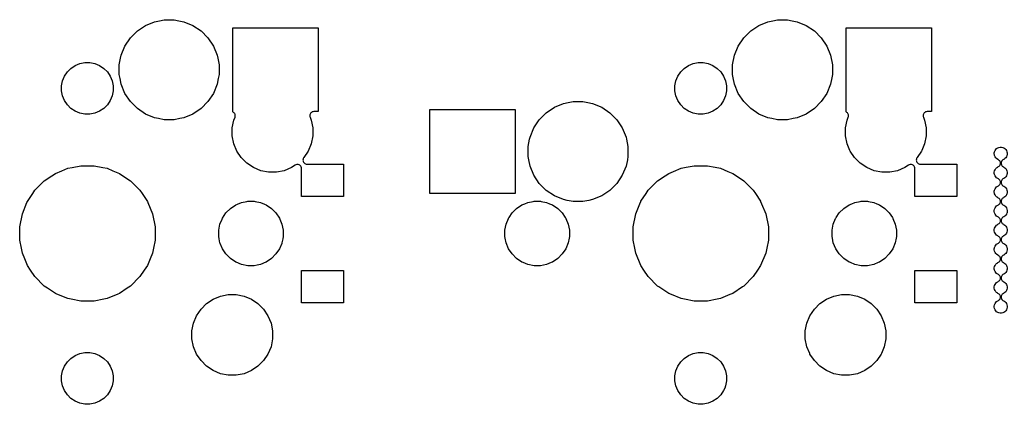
# Model space of a CAD drawing. Extents: x 70 to 347, y -163 to -55.
# Drawn here: x 177.76 to 208.43, y -95.55 to -83.62 of the extents above; entities that cross this region are included whole.
import ezdxf

# ---------------------------------------------------------------- set-up
doc = ezdxf.new("R2010")
doc.units = 0
doc.layers.add('BLACK', color=7, linetype='CONTINUOUS')

msp = doc.modelspace()

# ---------------------------------------------------------------- linework, layer by layer
at = {"layer": 'BLACK', "linetype": 'CONTINUOUS'}
for p, q in [((181.663, -83.7917), (181.945, -83.6748)), ((181.945, -83.6748), (182.099, -83.6441)), ((182.099, -83.6441), (182.245, -83.6152)), ((182.245, -83.6152), (182.55, -83.6152)), ((182.55, -83.6152), (182.696, -83.6441)), ((182.696, -83.6441), (182.85, -83.6748)), ((182.85, -83.6748), (183.132, -83.7917)), ((200.713, -83.7917), (200.995, -83.6748)), ((200.995, -83.6748), (201.149, -83.6441)), ((201.149, -83.6441), (201.295, -83.6152)), ((201.295, -83.6152), (201.6, -83.6152)), ((201.6, -83.6152), (201.746, -83.6441)), ((201.746, -83.6441), (201.9, -83.6748)), ((201.9, -83.6748), (202.182, -83.7917)), ((181.193, -84.1775), (181.409, -83.9615)), ((181.409, -83.9615), (181.663, -83.7917)), ((183.132, -83.7917), (183.386, -83.9615)), ((183.386, -83.9615), (183.602, -84.1775)), ((184.373, -86.4763), (184.373, -83.8652)), ((184.373, -83.8652), (187.025, -83.8652)), ((187.025, -83.8652), (187.025, -86.4672)), ((200.243, -84.1775), (200.459, -83.9615)), ((200.459, -83.9615), (200.713, -83.7917)), ((202.182, -83.7917), (202.436, -83.9615)), ((202.436, -83.9615), (202.652, -84.1775)), ((203.423, -86.4763), (203.423, -83.8652)), ((203.423, -83.8652), (206.075, -83.8652)), ((206.075, -83.8652), (206.075, -86.4672)), ((181.023, -84.4315), (181.193, -84.1775)), ((183.602, -84.1775), (183.772, -84.4315)), ((200.073, -84.4315), (200.243, -84.1775)), ((202.652, -84.1775), (202.822, -84.4315)), ((180.906, -84.7138), (181.023, -84.4315)), ((183.772, -84.4315), (183.889, -84.7138)), ((199.956, -84.7138), (200.073, -84.4315)), ((202.822, -84.4315), (202.939, -84.7138)), ((179.624, -84.976), (179.778, -84.9452)), ((179.778, -84.9452), (179.936, -84.9452)), ((179.936, -84.9452), (180.091, -84.976)), ((180.846, -85.0134), (180.888, -84.8045)), ((180.888, -84.8045), (180.906, -84.7138)), ((183.889, -84.7138), (183.907, -84.8045)), ((183.907, -84.8045), (183.948, -85.0134)), ((198.674, -84.976), (198.828, -84.9452)), ((198.828, -84.9452), (198.986, -84.9452)), ((198.986, -84.9452), (199.141, -84.976)), ((199.896, -85.0134), (199.956, -84.7138)), ((199.956, -84.7138), (199.956, -84.7138)), ((202.939, -84.7138), (202.939, -84.7138)), ((202.939, -84.7138), (202.998, -85.0134)), ((179.148, -85.3668), (179.235, -85.2356)), ((179.235, -85.2356), (179.347, -85.124)), ((179.347, -85.124), (179.478, -85.0364)), ((179.478, -85.0364), (179.624, -84.976)), ((179.478, -85.0364), (179.478, -85.0364)), ((180.091, -84.976), (180.237, -85.0364)), ((180.237, -85.0364), (180.237, -85.0364)), ((180.237, -85.0364), (180.368, -85.124)), ((180.368, -85.124), (180.48, -85.2356)), ((180.48, -85.2356), (180.567, -85.3668)), ((180.846, -85.319), (180.846, -85.0134)), ((183.948, -85.0134), (183.948, -85.319)), ((198.198, -85.3668), (198.285, -85.2356)), ((198.285, -85.2356), (198.397, -85.124)), ((198.397, -85.124), (198.528, -85.0364)), ((198.528, -85.0364), (198.674, -84.976)), ((198.528, -85.0364), (198.528, -85.0364)), ((199.141, -84.976), (199.287, -85.0364)), ((199.287, -85.0364), (199.287, -85.0364)), ((199.287, -85.0364), (199.418, -85.124)), ((199.418, -85.124), (199.53, -85.2356)), ((199.53, -85.2356), (199.617, -85.3668)), ((199.896, -85.319), (199.896, -85.0134)), ((202.998, -85.0134), (202.998, -85.319)), ((179.056, -85.6673), (179.087, -85.5126)), ((179.087, -85.5126), (179.148, -85.3668)), ((179.148, -85.3668), (179.148, -85.3668)), ((180.567, -85.3668), (180.567, -85.3668)), ((180.567, -85.3668), (180.628, -85.5126)), ((180.628, -85.5126), (180.658, -85.6673)), ((180.871, -85.441), (180.846, -85.319)), ((180.906, -85.6186), (180.871, -85.441)), ((183.924, -85.441), (183.889, -85.6186)), ((183.948, -85.319), (183.924, -85.441)), ((198.106, -85.6673), (198.137, -85.5126)), ((198.137, -85.5126), (198.198, -85.3668)), ((198.198, -85.3668), (198.198, -85.3668)), ((199.617, -85.3668), (199.617, -85.3668)), ((199.617, -85.3668), (199.678, -85.5126)), ((199.678, -85.5126), (199.708, -85.6673)), ((199.916, -85.4183), (199.896, -85.319)), ((199.956, -85.6186), (199.916, -85.4183)), ((202.979, -85.4183), (202.939, -85.6186)), ((202.998, -85.319), (202.979, -85.4183)), ((179.056, -85.8251), (179.056, -85.6673)), ((179.087, -85.9798), (179.056, -85.8251)), ((180.658, -85.8251), (180.628, -85.9798)), ((180.658, -85.6673), (180.658, -85.8251)), ((181.023, -85.9009), (180.906, -85.6186)), ((183.889, -85.6186), (183.772, -85.9009)), ((198.106, -85.8251), (198.106, -85.6673)), ((198.137, -85.9798), (198.106, -85.8251)), ((199.708, -85.8251), (199.678, -85.9798)), ((199.708, -85.6673), (199.708, -85.8251)), ((200.073, -85.9009), (199.956, -85.6186)), ((202.939, -85.6186), (202.822, -85.9009)), ((179.148, -86.1256), (179.087, -85.9798)), ((179.235, -86.2568), (179.148, -86.1256)), ((179.148, -86.1256), (179.148, -86.1256)), ((180.567, -86.1256), (180.48, -86.2568)), ((180.628, -85.9798), (180.567, -86.1256)), ((180.567, -86.1256), (180.567, -86.1256)), ((181.193, -86.1549), (181.023, -85.9009)), ((181.409, -86.3709), (181.193, -86.1549)), ((183.602, -86.1549), (183.386, -86.3709)), ((183.772, -85.9009), (183.602, -86.1549)), ((194.645, -86.2148), (194.795, -86.185)), ((194.795, -86.185), (194.945, -86.1552)), ((194.945, -86.1552), (195.25, -86.1552)), ((195.25, -86.1552), (195.4, -86.185)), ((195.4, -86.185), (195.55, -86.2148)), ((198.197, -86.1245), (198.137, -85.9798)), ((198.198, -86.1256), (198.197, -86.1245)), ((198.285, -86.2568), (198.198, -86.1256)), ((199.617, -86.1256), (199.53, -86.2568)), ((199.618, -86.1245), (199.617, -86.1256)), ((199.678, -85.9798), (199.618, -86.1245)), ((200.243, -86.1549), (200.073, -85.9009)), ((200.459, -86.3709), (200.243, -86.1549)), ((202.652, -86.1549), (202.436, -86.3709)), ((202.822, -85.9009), (202.652, -86.1549)), ((179.347, -86.3684), (179.235, -86.2568)), ((179.478, -86.456), (179.347, -86.3684)), ((179.624, -86.5164), (179.478, -86.456)), ((179.478, -86.456), (179.478, -86.456)), ((179.478, -86.456), (179.478, -86.456)), ((180.237, -86.456), (180.091, -86.5164)), ((180.368, -86.3684), (180.237, -86.456)), ((180.237, -86.456), (180.237, -86.456)), ((180.237, -86.456), (180.237, -86.456)), ((180.48, -86.2568), (180.368, -86.3684)), ((181.663, -86.5407), (181.409, -86.3709)), ((183.386, -86.3709), (183.132, -86.5407)), ((184.375, -86.4767), (184.373, -86.4763)), ((184.396, -86.4883), (184.375, -86.4767)), ((184.415, -86.5038), (184.396, -86.4883)), ((186.819, -86.4883), (186.8, -86.5038)), ((186.84, -86.4767), (186.819, -86.4883)), ((186.864, -86.4696), (186.84, -86.4767)), ((186.888, -86.4672), (186.864, -86.4696)), ((187.025, -86.4672), (186.888, -86.4672)), ((190.496, -89.0072), (190.496, -86.4052)), ((190.496, -86.4052), (193.148, -86.4052)), ((193.148, -86.4052), (193.148, -89.0072)), ((194.109, -86.5015), (194.363, -86.3317)), ((194.363, -86.3317), (194.645, -86.2148)), ((195.55, -86.2148), (195.832, -86.3317)), ((195.832, -86.3317), (196.086, -86.5015)), ((198.397, -86.3684), (198.285, -86.2568)), ((198.528, -86.456), (198.397, -86.3684)), ((198.674, -86.5164), (198.528, -86.456)), ((198.528, -86.456), (198.528, -86.456)), ((198.528, -86.456), (198.528, -86.456)), ((199.287, -86.456), (199.141, -86.5164)), ((199.418, -86.3684), (199.287, -86.456)), ((199.287, -86.456), (199.287, -86.456)), ((199.287, -86.456), (199.287, -86.456)), ((199.53, -86.2568), (199.418, -86.3684)), ((200.713, -86.5407), (200.459, -86.3709)), ((202.436, -86.3709), (202.182, -86.5407)), ((203.425, -86.4767), (203.423, -86.4763)), ((203.446, -86.4883), (203.425, -86.4767)), ((203.465, -86.5038), (203.446, -86.4883)), ((205.869, -86.4883), (205.85, -86.5038)), ((205.89, -86.4767), (205.869, -86.4883)), ((205.914, -86.4696), (205.89, -86.4767)), ((205.938, -86.4672), (205.914, -86.4696)), ((206.075, -86.4672), (205.938, -86.4672)), ((179.778, -86.5472), (179.624, -86.5164)), ((179.936, -86.5472), (179.778, -86.5472)), ((180.091, -86.5164), (179.936, -86.5472)), ((181.945, -86.6576), (181.663, -86.5407)), ((182.063, -86.681), (181.945, -86.6576)), ((182.245, -86.7172), (182.063, -86.681)), ((182.55, -86.7172), (182.245, -86.7172)), ((182.732, -86.681), (182.55, -86.7172)), ((182.85, -86.6576), (182.732, -86.681)), ((183.132, -86.5407), (182.85, -86.6576)), ((184.356, -86.973), (184.404, -86.7313)), ((184.404, -86.7313), (184.442, -86.64)), ((184.431, -86.5228), (184.415, -86.5038)), ((184.442, -86.5444), (184.431, -86.5228)), ((184.449, -86.5678), (184.442, -86.5444)), ((184.442, -86.64), (184.449, -86.6166)), ((184.452, -86.5922), (184.449, -86.5678)), ((184.449, -86.6166), (184.452, -86.5922)), ((186.765, -86.5678), (186.763, -86.5922)), ((186.763, -86.5922), (186.765, -86.6166)), ((186.773, -86.5444), (186.765, -86.5678)), ((186.765, -86.6166), (186.773, -86.64)), ((186.784, -86.5228), (186.773, -86.5444)), ((186.773, -86.64), (186.81, -86.7313)), ((186.8, -86.5038), (186.784, -86.5228)), ((186.81, -86.7313), (186.858, -86.973)), ((193.723, -86.9715), (193.893, -86.7175)), ((193.893, -86.7175), (194.109, -86.5015)), ((196.086, -86.5015), (196.302, -86.7175)), ((196.302, -86.7175), (196.472, -86.9715)), ((198.828, -86.5472), (198.674, -86.5164)), ((198.986, -86.5472), (198.828, -86.5472)), ((199.141, -86.5164), (198.986, -86.5472)), ((200.995, -86.6576), (200.713, -86.5407)), ((201.113, -86.681), (200.995, -86.6576)), ((201.295, -86.7172), (201.113, -86.681)), ((201.6, -86.7172), (201.295, -86.7172)), ((201.782, -86.681), (201.6, -86.7172)), ((201.9, -86.6576), (201.782, -86.681)), ((202.182, -86.5407), (201.9, -86.6576)), ((203.406, -86.973), (203.454, -86.7313)), ((203.454, -86.7313), (203.492, -86.64)), ((203.481, -86.5228), (203.465, -86.5038)), ((203.492, -86.5444), (203.481, -86.5228)), ((203.499, -86.5678), (203.492, -86.5444)), ((203.492, -86.64), (203.499, -86.6166)), ((203.502, -86.5922), (203.499, -86.5678)), ((203.499, -86.6166), (203.502, -86.5922)), ((205.815, -86.5678), (205.813, -86.5922)), ((205.813, -86.5922), (205.815, -86.6166)), ((205.823, -86.5444), (205.815, -86.5678)), ((205.815, -86.6166), (205.823, -86.64)), ((205.834, -86.5228), (205.823, -86.5444)), ((205.823, -86.64), (205.86, -86.7313)), ((205.85, -86.5038), (205.834, -86.5228)), ((205.86, -86.7313), (205.908, -86.973)), ((184.356, -87.2194), (184.356, -86.973)), ((186.858, -86.973), (186.858, -87.2194)), ((193.606, -87.2538), (193.723, -86.9715)), ((196.472, -86.9715), (196.589, -87.2538)), ((203.406, -87.2194), (203.406, -86.973)), ((205.908, -86.973), (205.908, -87.2194)), ((184.404, -87.4611), (184.356, -87.2194)), ((186.858, -87.2194), (186.81, -87.4611)), ((193.546, -87.5534), (193.592, -87.3233)), ((193.592, -87.3233), (193.606, -87.2538)), ((196.589, -87.2538), (196.603, -87.3233)), ((196.603, -87.3233), (196.648, -87.5534)), ((203.454, -87.4611), (203.406, -87.2194)), ((205.908, -87.2194), (205.86, -87.4611)), ((184.499, -87.6888), (184.404, -87.4611)), ((184.636, -87.8937), (184.499, -87.6888)), ((184.499, -87.6888), (184.499, -87.6888)), ((186.716, -87.6888), (186.579, -87.8937)), ((186.81, -87.4611), (186.716, -87.6888)), ((186.716, -87.6888), (186.716, -87.6888)), ((193.546, -87.859), (193.546, -87.5534)), ((196.648, -87.5534), (196.648, -87.859)), ((203.543, -87.6744), (203.454, -87.4611)), ((203.549, -87.6888), (203.543, -87.6744)), ((203.686, -87.8937), (203.549, -87.6888)), ((205.766, -87.6888), (205.629, -87.8937)), ((205.772, -87.6744), (205.766, -87.6888)), ((205.86, -87.4611), (205.772, -87.6744)), ((208.026, -87.7498), (208.034, -87.711)), ((208.034, -87.711), (208.049, -87.6744)), ((208.034, -87.711), (208.034, -87.711)), ((208.034, -87.711), (208.034, -87.711)), ((208.049, -87.6744), (208.071, -87.6415)), ((208.071, -87.6415), (208.099, -87.6135)), ((208.099, -87.6135), (208.132, -87.5915)), ((208.132, -87.5915), (208.168, -87.5763)), ((208.168, -87.5763), (208.207, -87.5686)), ((208.168, -87.5763), (208.168, -87.5763)), ((208.168, -87.5763), (208.168, -87.5763)), ((208.207, -87.5686), (208.247, -87.5686)), ((208.247, -87.5686), (208.286, -87.5763)), ((208.286, -87.5763), (208.286, -87.5763)), ((208.286, -87.5763), (208.286, -87.5763)), ((208.286, -87.5763), (208.322, -87.5915)), ((208.322, -87.5915), (208.355, -87.6135)), ((208.355, -87.6135), (208.383, -87.6415)), ((208.383, -87.6415), (208.405, -87.6744)), ((208.405, -87.6744), (208.42, -87.711)), ((208.42, -87.711), (208.42, -87.711)), ((208.42, -87.711), (208.42, -87.711)), ((208.42, -87.711), (208.428, -87.7498)), ((184.81, -88.0679), (184.636, -87.8937)), ((186.556, -87.9458), (186.553, -87.9702)), ((186.553, -87.9702), (186.556, -87.9946)), ((186.563, -87.9224), (186.556, -87.9458)), ((186.556, -87.9946), (186.563, -88.018)), ((186.574, -87.9008), (186.563, -87.9224)), ((186.563, -88.018), (186.574, -88.0396)), ((186.579, -87.8937), (186.574, -87.9008)), ((186.579, -87.8937), (186.579, -87.8937)), ((193.567, -87.9625), (193.546, -87.859)), ((193.606, -88.1586), (193.567, -87.9625)), ((196.628, -87.9625), (196.589, -88.1586)), ((196.648, -87.859), (196.628, -87.9625)), ((203.86, -88.0679), (203.686, -87.8937)), ((205.606, -87.9458), (205.603, -87.9702)), ((205.603, -87.9702), (205.606, -87.9946)), ((205.613, -87.9224), (205.606, -87.9458)), ((205.606, -87.9946), (205.613, -88.018)), ((205.624, -87.9008), (205.613, -87.9224)), ((205.613, -88.018), (205.624, -88.0396)), ((205.629, -87.8937), (205.624, -87.9008)), ((205.629, -87.8937), (205.629, -87.8937)), ((208.026, -87.7894), (208.026, -87.7498)), ((208.029, -87.8044), (208.026, -87.7894)), ((208.034, -87.8282), (208.029, -87.8044)), ((208.049, -87.8648), (208.034, -87.8282)), ((208.071, -87.8977), (208.049, -87.8648)), ((208.099, -87.9257), (208.071, -87.8977)), ((208.132, -87.9477), (208.099, -87.9257)), ((208.14, -87.951), (208.132, -87.9477)), ((208.161, -87.9625), (208.14, -87.951)), ((208.18, -87.9781), (208.161, -87.9625)), ((208.196, -87.997), (208.18, -87.9781)), ((208.207, -88.0186), (208.196, -87.997)), ((208.214, -88.0421), (208.207, -88.0186)), ((208.247, -88.0186), (208.24, -88.0421)), ((208.258, -87.997), (208.247, -88.0186)), ((208.274, -87.9781), (208.258, -87.997)), ((208.293, -87.9625), (208.274, -87.9781)), ((208.314, -87.951), (208.293, -87.9625)), ((208.322, -87.9477), (208.314, -87.951)), ((208.355, -87.9257), (208.322, -87.9477)), ((208.383, -87.8977), (208.355, -87.9257)), ((208.405, -87.8648), (208.383, -87.8977)), ((208.42, -87.8282), (208.405, -87.8648)), ((208.425, -87.8044), (208.42, -87.8282)), ((208.428, -87.7894), (208.425, -87.8044)), ((208.428, -87.7498), (208.428, -87.7894)), ((178.862, -88.3843), (179.068, -88.2991)), ((179.068, -88.2991), (179.245, -88.2259)), ((179.245, -88.2259), (179.38, -88.199)), ((179.38, -88.199), (179.65, -88.1452)), ((179.65, -88.1452), (180.064, -88.1452)), ((180.064, -88.1452), (180.335, -88.199)), ((180.335, -88.199), (180.47, -88.2259)), ((180.47, -88.2259), (180.647, -88.2991)), ((180.647, -88.2991), (180.853, -88.3843)), ((185.015, -88.2048), (184.81, -88.0679)), ((185.242, -88.2991), (185.015, -88.2048)), ((185.015, -88.2048), (185.015, -88.2048)), ((185.015, -88.2048), (185.015, -88.2048)), ((185.484, -88.3472), (185.242, -88.2991)), ((185.972, -88.2991), (185.731, -88.3472)), ((186.2, -88.2048), (185.972, -88.2991)), ((186.314, -88.1283), (186.2, -88.2048)), ((186.2, -88.2048), (186.2, -88.2048)), ((186.2, -88.2048), (186.2, -88.2048)), ((186.336, -88.1168), (186.314, -88.1283)), ((186.36, -88.1097), (186.336, -88.1168)), ((186.384, -88.1073), (186.36, -88.1097)), ((186.408, -88.1097), (186.384, -88.1073)), ((186.432, -88.1168), (186.408, -88.1097)), ((186.453, -88.1283), (186.432, -88.1168)), ((186.472, -88.1439), (186.453, -88.1283)), ((186.488, -88.1628), (186.472, -88.1439)), ((186.499, -88.1844), (186.488, -88.1628)), ((186.506, -88.2079), (186.499, -88.1844)), ((186.509, -88.2323), (186.506, -88.2079)), ((186.509, -89.0972), (186.509, -88.2323)), ((186.574, -88.0396), (186.59, -88.0586)), ((186.59, -88.0586), (186.609, -88.0741)), ((186.609, -88.0741), (186.63, -88.0857)), ((186.63, -88.0857), (186.654, -88.0928)), ((186.654, -88.0928), (186.678, -88.0952)), ((186.678, -88.0952), (187.811, -88.0952)), ((187.811, -88.0952), (187.811, -89.0972)), ((193.723, -88.4409), (193.606, -88.1586)), ((196.589, -88.1586), (196.472, -88.4409)), ((197.912, -88.3843), (198.064, -88.3214)), ((198.064, -88.3214), (198.295, -88.2259)), ((198.295, -88.2259), (198.46, -88.193)), ((198.46, -88.193), (198.7, -88.1452)), ((198.7, -88.1452), (199.114, -88.1452)), ((199.114, -88.1452), (199.355, -88.193)), ((199.355, -88.193), (199.52, -88.2259)), ((199.52, -88.2259), (199.751, -88.3214)), ((199.751, -88.3214), (199.903, -88.3843)), ((204.065, -88.2048), (203.86, -88.0679)), ((204.292, -88.2991), (204.065, -88.2048)), ((204.065, -88.2048), (204.065, -88.2048)), ((204.065, -88.2048), (204.065, -88.2048)), ((204.534, -88.3472), (204.292, -88.2991)), ((205.022, -88.2991), (204.781, -88.3472)), ((205.25, -88.2048), (205.022, -88.2991)), ((205.364, -88.1283), (205.25, -88.2048)), ((205.25, -88.2048), (205.25, -88.2048)), ((205.25, -88.2048), (205.25, -88.2048)), ((205.386, -88.1168), (205.364, -88.1283)), ((205.41, -88.1097), (205.386, -88.1168)), ((205.434, -88.1073), (205.41, -88.1097)), ((205.458, -88.1097), (205.434, -88.1073)), ((205.482, -88.1168), (205.458, -88.1097)), ((205.503, -88.1283), (205.482, -88.1168)), ((205.522, -88.1439), (205.503, -88.1283)), ((205.538, -88.1628), (205.522, -88.1439)), ((205.549, -88.1844), (205.538, -88.1628)), ((205.556, -88.2079), (205.549, -88.1844)), ((205.559, -88.2323), (205.556, -88.2079)), ((205.559, -89.0972), (205.559, -88.2323)), ((205.624, -88.0396), (205.64, -88.0586)), ((205.64, -88.0586), (205.659, -88.0741)), ((205.659, -88.0741), (205.68, -88.0857)), ((205.68, -88.0857), (205.704, -88.0928)), ((205.704, -88.0928), (205.728, -88.0952)), ((205.728, -88.0952), (206.861, -88.0952)), ((206.861, -88.0952), (206.861, -89.0972)), ((208.026, -88.3436), (208.034, -88.3047)), ((208.034, -88.3047), (208.049, -88.2681)), ((208.034, -88.3047), (208.034, -88.3047)), ((208.034, -88.3047), (208.034, -88.3047)), ((208.049, -88.2681), (208.071, -88.2352)), ((208.071, -88.2352), (208.099, -88.2072)), ((208.099, -88.2072), (208.132, -88.1852)), ((208.132, -88.1852), (208.14, -88.182)), ((208.14, -88.182), (208.161, -88.1704)), ((208.161, -88.1704), (208.18, -88.1549)), ((208.18, -88.1549), (208.196, -88.1359)), ((208.196, -88.1359), (208.207, -88.1143)), ((208.207, -88.1143), (208.214, -88.0909)), ((208.217, -88.0665), (208.214, -88.0421)), ((208.214, -88.0909), (208.217, -88.0665)), ((208.24, -88.0421), (208.237, -88.0665)), ((208.237, -88.0665), (208.24, -88.0909)), ((208.24, -88.0909), (208.247, -88.1143)), ((208.247, -88.1143), (208.258, -88.1359)), ((208.258, -88.1359), (208.274, -88.1549)), ((208.274, -88.1549), (208.293, -88.1704)), ((208.293, -88.1704), (208.314, -88.182)), ((208.314, -88.182), (208.322, -88.1852)), ((208.322, -88.1852), (208.355, -88.2072)), ((208.355, -88.2072), (208.383, -88.2352)), ((208.383, -88.2352), (208.405, -88.2681)), ((208.405, -88.2681), (208.42, -88.3047)), ((208.42, -88.3047), (208.42, -88.3047)), ((208.42, -88.3047), (208.42, -88.3047)), ((208.42, -88.3047), (208.428, -88.3436)), ((178.225, -88.9069), (178.518, -88.6142)), ((178.518, -88.6142), (178.754, -88.4565)), ((178.754, -88.4565), (178.862, -88.3843)), ((178.862, -88.3843), (178.862, -88.3843)), ((180.853, -88.3843), (180.853, -88.3843)), ((180.853, -88.3843), (180.961, -88.4565)), ((180.961, -88.4565), (181.197, -88.6142)), ((181.197, -88.6142), (181.489, -88.9069)), ((185.731, -88.3472), (185.484, -88.3472)), ((193.893, -88.6949), (193.723, -88.4409)), ((196.472, -88.4409), (196.302, -88.6949)), ((197.275, -88.9069), (197.568, -88.6142)), ((197.568, -88.6142), (197.801, -88.4586)), ((197.801, -88.4586), (197.912, -88.3843)), ((197.912, -88.3843), (197.912, -88.3843)), ((199.903, -88.3843), (199.903, -88.3843)), ((199.903, -88.3843), (200.014, -88.4586)), ((200.014, -88.4586), (200.247, -88.6142)), ((200.247, -88.6142), (200.539, -88.9069)), ((204.781, -88.3472), (204.534, -88.3472)), ((208.026, -88.3832), (208.026, -88.3436)), ((208.026, -88.3843), (208.026, -88.3832)), ((208.034, -88.422), (208.026, -88.3843)), ((208.049, -88.4586), (208.034, -88.422)), ((208.071, -88.4915), (208.049, -88.4586)), ((208.099, -88.5195), (208.071, -88.4915)), ((208.132, -88.5415), (208.099, -88.5195)), ((208.14, -88.5448), (208.132, -88.5415)), ((208.161, -88.5563), (208.14, -88.5448)), ((208.18, -88.5718), (208.161, -88.5563)), ((208.196, -88.5908), (208.18, -88.5718)), ((208.207, -88.6124), (208.196, -88.5908)), ((208.214, -88.6358), (208.207, -88.6124)), ((208.217, -88.6602), (208.214, -88.6358)), ((208.24, -88.6358), (208.237, -88.6602)), ((208.247, -88.6124), (208.24, -88.6358)), ((208.258, -88.5908), (208.247, -88.6124)), ((208.274, -88.5718), (208.258, -88.5908)), ((208.293, -88.5563), (208.274, -88.5718)), ((208.314, -88.5448), (208.293, -88.5563)), ((208.322, -88.5415), (208.314, -88.5448)), ((208.355, -88.5195), (208.322, -88.5415)), ((208.383, -88.4915), (208.355, -88.5195)), ((208.405, -88.4586), (208.383, -88.4915)), ((208.42, -88.422), (208.405, -88.4586)), ((208.428, -88.3843), (208.42, -88.422)), ((208.428, -88.3436), (208.428, -88.3832)), ((208.428, -88.3832), (208.428, -88.3843)), ((178.158, -89.0072), (178.225, -88.9069)), ((181.489, -88.9069), (181.556, -89.0072)), ((194.109, -88.9109), (193.893, -88.6949)), ((194.363, -89.0807), (194.109, -88.9109)), ((196.086, -88.9109), (195.832, -89.0807)), ((196.302, -88.6949), (196.086, -88.9109)), ((197.208, -89.0072), (197.275, -88.9069)), ((200.539, -88.9069), (200.606, -89.0072)), ((208.026, -88.9373), (208.034, -88.8985)), ((208.026, -88.9769), (208.026, -88.9373)), ((208.034, -88.8985), (208.049, -88.8619)), ((208.034, -88.8985), (208.034, -88.8985)), ((208.034, -88.8985), (208.034, -88.8985)), ((208.049, -88.8619), (208.071, -88.829)), ((208.071, -88.829), (208.099, -88.801)), ((208.099, -88.801), (208.132, -88.779)), ((208.132, -88.779), (208.14, -88.7757)), ((208.14, -88.7757), (208.161, -88.7642)), ((208.161, -88.7642), (208.18, -88.7486)), ((208.18, -88.7486), (208.196, -88.7297)), ((208.196, -88.7297), (208.207, -88.7081)), ((208.207, -88.7081), (208.214, -88.6846)), ((208.214, -88.6846), (208.217, -88.6602)), ((208.237, -88.6602), (208.24, -88.6846)), ((208.24, -88.6846), (208.247, -88.7081)), ((208.247, -88.7081), (208.258, -88.7297)), ((208.258, -88.7297), (208.274, -88.7486)), ((208.274, -88.7486), (208.293, -88.7642)), ((208.293, -88.7642), (208.314, -88.7757)), ((208.314, -88.7757), (208.322, -88.779)), ((208.322, -88.779), (208.355, -88.801)), ((208.355, -88.801), (208.383, -88.829)), ((208.383, -88.829), (208.405, -88.8619)), ((208.405, -88.8619), (208.42, -88.8985)), ((208.42, -88.8985), (208.42, -88.8985)), ((208.42, -88.8985), (208.42, -88.8985)), ((208.42, -88.8985), (208.428, -88.9373)), ((208.428, -88.9373), (208.428, -88.9769)), ((177.98, -89.2879), (177.996, -89.251)), ((177.996, -89.251), (178.158, -89.0072)), ((177.996, -89.251), (177.996, -89.251)), ((181.556, -89.0072), (181.719, -89.251)), ((181.719, -89.251), (181.719, -89.251)), ((181.719, -89.251), (181.735, -89.2879)), ((184.645, -89.2837), (184.81, -89.251)), ((184.81, -89.251), (184.839, -89.2452)), ((184.839, -89.2452), (185.036, -89.2452)), ((185.036, -89.2452), (185.065, -89.251)), ((185.065, -89.251), (185.229, -89.2837)), ((187.811, -89.0972), (186.509, -89.0972)), ((193.148, -89.0072), (190.496, -89.0072)), ((193.535, -89.2837), (193.7, -89.251)), ((193.7, -89.251), (193.729, -89.2452)), ((193.729, -89.2452), (193.926, -89.2452)), ((193.926, -89.2452), (193.955, -89.251)), ((193.955, -89.251), (194.119, -89.2837)), ((194.645, -89.1976), (194.363, -89.0807)), ((194.764, -89.2213), (194.645, -89.1976)), ((194.945, -89.2572), (194.764, -89.2213)), ((195.431, -89.2213), (195.25, -89.2572)), ((195.55, -89.1976), (195.431, -89.2213)), ((195.832, -89.0807), (195.55, -89.1976)), ((197.016, -89.3234), (197.046, -89.251)), ((197.046, -89.251), (197.049, -89.2452)), ((197.049, -89.2452), (197.208, -89.0072)), ((200.606, -89.0072), (200.765, -89.2452)), ((200.765, -89.2452), (200.769, -89.251)), ((200.769, -89.251), (200.799, -89.3234)), ((203.695, -89.2837), (203.86, -89.251)), ((203.86, -89.251), (203.889, -89.2452)), ((203.889, -89.2452), (204.086, -89.2452)), ((204.086, -89.2452), (204.115, -89.251)), ((204.115, -89.251), (204.279, -89.2837)), ((206.861, -89.0972), (205.559, -89.0972)), ((208.029, -88.9936), (208.026, -88.9769)), ((208.034, -89.0157), (208.029, -88.9936)), ((208.049, -89.0523), (208.034, -89.0157)), ((208.071, -89.0852), (208.049, -89.0523)), ((208.099, -89.1132), (208.071, -89.0852)), ((208.132, -89.1352), (208.099, -89.1132)), ((208.14, -89.1385), (208.132, -89.1352)), ((208.161, -89.15), (208.14, -89.1385)), ((208.18, -89.1656), (208.161, -89.15)), ((208.196, -89.1845), (208.18, -89.1656)), ((208.207, -89.2061), (208.196, -89.1845)), ((208.214, -89.2296), (208.207, -89.2061)), ((208.217, -89.254), (208.214, -89.2296)), ((208.214, -89.2784), (208.217, -89.254)), ((208.24, -89.2296), (208.237, -89.254)), ((208.237, -89.254), (208.24, -89.2784)), ((208.247, -89.2061), (208.24, -89.2296)), ((208.258, -89.1845), (208.247, -89.2061)), ((208.274, -89.1656), (208.258, -89.1845)), ((208.293, -89.15), (208.274, -89.1656)), ((208.314, -89.1385), (208.293, -89.15)), ((208.322, -89.1352), (208.314, -89.1385)), ((208.355, -89.1132), (208.322, -89.1352)), ((208.383, -89.0852), (208.355, -89.1132)), ((208.405, -89.0523), (208.383, -89.0852)), ((208.42, -89.0157), (208.405, -89.0523)), ((208.425, -88.9936), (208.42, -89.0157)), ((208.428, -88.9769), (208.425, -88.9936)), ((177.837, -89.6334), (177.98, -89.2879)), ((181.735, -89.2879), (181.878, -89.6334)), ((184.16, -89.6081), (184.299, -89.4687)), ((184.299, -89.4687), (184.463, -89.3591)), ((184.463, -89.3591), (184.517, -89.337)), ((184.463, -89.3591), (184.463, -89.3591)), ((184.517, -89.337), (184.645, -89.2837)), ((185.229, -89.2837), (185.358, -89.337)), ((185.358, -89.337), (185.412, -89.3591)), ((185.412, -89.3591), (185.412, -89.3591)), ((185.412, -89.3591), (185.575, -89.4687)), ((185.575, -89.4687), (185.715, -89.6081)), ((193.05, -89.6081), (193.189, -89.4687)), ((193.189, -89.4687), (193.353, -89.3591)), ((193.353, -89.3591), (193.439, -89.3234)), ((193.353, -89.3591), (193.353, -89.3591)), ((193.439, -89.3234), (193.535, -89.2837)), ((194.119, -89.2837), (194.215, -89.3234)), ((194.215, -89.3234), (194.302, -89.3591)), ((194.302, -89.3591), (194.302, -89.3591)), ((194.302, -89.3591), (194.465, -89.4687)), ((194.465, -89.4687), (194.605, -89.6081)), ((195.25, -89.2572), (194.945, -89.2572)), ((196.887, -89.6334), (197.016, -89.3234)), ((200.799, -89.3234), (200.928, -89.6334)), ((203.21, -89.6081), (203.349, -89.4687)), ((203.349, -89.4687), (203.513, -89.3591)), ((203.513, -89.3591), (203.599, -89.3234)), ((203.513, -89.3591), (203.513, -89.3591)), ((203.599, -89.3234), (203.695, -89.2837)), ((204.279, -89.2837), (204.375, -89.3234)), ((204.375, -89.3234), (204.462, -89.3591)), ((204.462, -89.3591), (204.462, -89.3591)), ((204.462, -89.3591), (204.625, -89.4687)), ((204.625, -89.4687), (204.765, -89.6081)), ((208.026, -89.5311), (208.034, -89.4922)), ((208.026, -89.5707), (208.026, -89.5311)), ((208.034, -89.4922), (208.049, -89.4556)), ((208.034, -89.4922), (208.034, -89.4922)), ((208.034, -89.4922), (208.034, -89.4922)), ((208.049, -89.4556), (208.071, -89.4227)), ((208.071, -89.4227), (208.099, -89.3947)), ((208.099, -89.3947), (208.132, -89.3727)), ((208.132, -89.3727), (208.14, -89.3695)), ((208.14, -89.3695), (208.161, -89.3579)), ((208.161, -89.3579), (208.18, -89.3424)), ((208.18, -89.3424), (208.196, -89.3234)), ((208.196, -89.3234), (208.207, -89.3018)), ((208.207, -89.3018), (208.214, -89.2784)), ((208.24, -89.2784), (208.247, -89.3018)), ((208.247, -89.3018), (208.258, -89.3234)), ((208.258, -89.3234), (208.274, -89.3424)), ((208.274, -89.3424), (208.293, -89.3579)), ((208.293, -89.3579), (208.314, -89.3695)), ((208.314, -89.3695), (208.322, -89.3727)), ((208.322, -89.3727), (208.355, -89.3947)), ((208.355, -89.3947), (208.383, -89.4227)), ((208.383, -89.4227), (208.405, -89.4556)), ((208.405, -89.4556), (208.42, -89.4922)), ((208.42, -89.4922), (208.42, -89.4922)), ((208.42, -89.4922), (208.42, -89.4922)), ((208.42, -89.4922), (208.428, -89.5311)), ((208.428, -89.5311), (208.428, -89.5707)), ((177.756, -90.0393), (177.837, -89.6334)), ((177.837, -89.6334), (177.837, -89.6334)), ((181.878, -89.6334), (181.878, -89.6334)), ((181.878, -89.6334), (181.958, -90.0393)), ((183.975, -89.9542), (184.038, -89.8014)), ((184.038, -89.8014), (184.05, -89.7721)), ((184.05, -89.7721), (184.16, -89.6081)), ((184.05, -89.7721), (184.05, -89.7721)), ((185.715, -89.6081), (185.824, -89.7721)), ((185.824, -89.7721), (185.824, -89.7721)), ((185.824, -89.7721), (185.837, -89.8014)), ((185.837, -89.8014), (185.9, -89.9542)), ((192.865, -89.9542), (192.938, -89.7783)), ((192.938, -89.7783), (192.94, -89.7721)), ((192.94, -89.7721), (192.954, -89.7519)), ((192.954, -89.7519), (193.05, -89.6081)), ((194.605, -89.6081), (194.701, -89.7519)), ((194.701, -89.7519), (194.714, -89.7721)), ((194.714, -89.7721), (194.717, -89.7783)), ((194.717, -89.7783), (194.79, -89.9542)), ((196.806, -90.0393), (196.887, -89.6334)), ((196.887, -89.6334), (196.887, -89.6334)), ((200.928, -89.6334), (200.928, -89.6334)), ((200.928, -89.6334), (201.008, -90.0393)), ((203.025, -89.9542), (203.098, -89.7783)), ((203.098, -89.7783), (203.1, -89.7721)), ((203.1, -89.7721), (203.114, -89.7519)), ((203.114, -89.7519), (203.21, -89.6081)), ((204.765, -89.6081), (204.861, -89.7519)), ((204.861, -89.7519), (204.874, -89.7721)), ((204.874, -89.7721), (204.877, -89.7783)), ((204.877, -89.7783), (204.95, -89.9542)), ((208.033, -89.6081), (208.026, -89.5707)), ((208.034, -89.6095), (208.033, -89.6081)), ((208.049, -89.6461), (208.034, -89.6095)), ((208.071, -89.679), (208.049, -89.6461)), ((208.099, -89.707), (208.071, -89.679)), ((208.132, -89.729), (208.099, -89.707)), ((208.14, -89.7323), (208.132, -89.729)), ((208.161, -89.7438), (208.14, -89.7323)), ((208.18, -89.7593), (208.161, -89.7438)), ((208.196, -89.7783), (208.18, -89.7593)), ((208.207, -89.7999), (208.196, -89.7783)), ((208.214, -89.8233), (208.207, -89.7999)), ((208.217, -89.8477), (208.214, -89.8233)), ((208.214, -89.8721), (208.217, -89.8477)), ((208.24, -89.8233), (208.237, -89.8477)), ((208.237, -89.8477), (208.24, -89.8721)), ((208.247, -89.7999), (208.24, -89.8233)), ((208.258, -89.7783), (208.247, -89.7999)), ((208.274, -89.7593), (208.258, -89.7783)), ((208.293, -89.7438), (208.274, -89.7593)), ((208.314, -89.7323), (208.293, -89.7438)), ((208.322, -89.729), (208.314, -89.7323)), ((208.355, -89.707), (208.322, -89.729)), ((208.383, -89.679), (208.355, -89.707)), ((208.405, -89.6461), (208.383, -89.679)), ((208.42, -89.6095), (208.405, -89.6461)), ((208.421, -89.6081), (208.42, -89.6095)), ((208.428, -89.5707), (208.421, -89.6081)), ((177.756, -90.4531), (177.756, -90.0393)), ((181.958, -90.0393), (181.958, -90.4531)), ((183.936, -90.1476), (183.975, -89.9542)), ((183.936, -90.3448), (183.936, -90.1476)), ((183.975, -89.9542), (183.975, -89.9542)), ((185.9, -89.9542), (185.9, -89.9542)), ((185.9, -89.9542), (185.938, -90.1476)), ((185.938, -90.1476), (185.938, -90.3448)), ((192.826, -90.1476), (192.865, -89.9542)), ((192.826, -90.3448), (192.826, -90.1476)), ((192.865, -89.9542), (192.865, -89.9542)), ((194.79, -89.9542), (194.79, -89.9542)), ((194.79, -89.9542), (194.828, -90.1476)), ((194.828, -90.1476), (194.828, -90.3448)), ((196.806, -90.4531), (196.806, -90.0393)), ((201.008, -90.0393), (201.008, -90.4531)), ((202.986, -90.1476), (203.025, -89.9542)), ((202.986, -90.3448), (202.986, -90.1476)), ((203.025, -89.9542), (203.025, -89.9542)), ((204.95, -89.9542), (204.95, -89.9542)), ((204.95, -89.9542), (204.988, -90.1476)), ((204.988, -90.1476), (204.988, -90.3448)), ((208.026, -90.1248), (208.034, -90.086)), ((208.026, -90.1644), (208.026, -90.1248)), ((208.026, -90.166), (208.026, -90.1644)), ((208.034, -90.2032), (208.026, -90.166)), ((208.034, -90.086), (208.049, -90.0494)), ((208.034, -90.086), (208.034, -90.086)), ((208.034, -90.086), (208.034, -90.086)), ((208.049, -90.0494), (208.071, -90.0165)), ((208.071, -90.0165), (208.099, -89.9885)), ((208.099, -89.9885), (208.132, -89.9665)), ((208.132, -89.9665), (208.14, -89.9632)), ((208.14, -89.9632), (208.161, -89.9517)), ((208.161, -89.9517), (208.18, -89.9361)), ((208.18, -89.9361), (208.196, -89.9172)), ((208.196, -89.9172), (208.207, -89.8956)), ((208.207, -89.8956), (208.214, -89.8721)), ((208.24, -89.8721), (208.247, -89.8956)), ((208.247, -89.8956), (208.258, -89.9172)), ((208.258, -89.9172), (208.274, -89.9361)), ((208.274, -89.9361), (208.293, -89.9517)), ((208.293, -89.9517), (208.314, -89.9632)), ((208.314, -89.9632), (208.322, -89.9665)), ((208.322, -89.9665), (208.355, -89.9885)), ((208.355, -89.9885), (208.383, -90.0165)), ((208.383, -90.0165), (208.405, -90.0494)), ((208.405, -90.0494), (208.42, -90.086)), ((208.42, -90.086), (208.42, -90.086)), ((208.42, -90.086), (208.42, -90.086)), ((208.42, -90.086), (208.428, -90.1248)), ((208.428, -90.166), (208.42, -90.2032)), ((208.428, -90.1248), (208.428, -90.1644)), ((208.428, -90.1644), (208.428, -90.166)), ((177.806, -90.7026), (177.756, -90.4531)), ((181.958, -90.4531), (181.909, -90.7026)), ((183.951, -90.4171), (183.936, -90.3448)), ((183.975, -90.5382), (183.951, -90.4171)), ((185.924, -90.4171), (185.9, -90.5382)), ((185.938, -90.3448), (185.924, -90.4171)), ((192.836, -90.3936), (192.826, -90.3448)), ((192.865, -90.5382), (192.836, -90.3936)), ((194.819, -90.3936), (194.79, -90.5382)), ((194.828, -90.3448), (194.819, -90.3936)), ((196.856, -90.7026), (196.806, -90.4531)), ((201.008, -90.4531), (200.959, -90.7026)), ((202.996, -90.3936), (202.986, -90.3448)), ((203.025, -90.5382), (202.996, -90.3936)), ((204.979, -90.3936), (204.95, -90.5382)), ((204.988, -90.3448), (204.979, -90.3936)), ((208.049, -90.2398), (208.034, -90.2032)), ((208.071, -90.2727), (208.049, -90.2398)), ((208.099, -90.3007), (208.071, -90.2727)), ((208.132, -90.3227), (208.099, -90.3007)), ((208.14, -90.326), (208.132, -90.3227)), ((208.161, -90.3375), (208.14, -90.326)), ((208.18, -90.3531), (208.161, -90.3375)), ((208.196, -90.372), (208.18, -90.3531)), ((208.207, -90.3936), (208.196, -90.372)), ((208.214, -90.4171), (208.207, -90.3936)), ((208.207, -90.4893), (208.214, -90.4659)), ((208.217, -90.4415), (208.214, -90.4171)), ((208.214, -90.4659), (208.217, -90.4415)), ((208.24, -90.4171), (208.237, -90.4415)), ((208.237, -90.4415), (208.24, -90.4659)), ((208.247, -90.3936), (208.24, -90.4171)), ((208.24, -90.4659), (208.247, -90.4893)), ((208.258, -90.372), (208.247, -90.3936)), ((208.274, -90.3531), (208.258, -90.372)), ((208.293, -90.3375), (208.274, -90.3531)), ((208.314, -90.326), (208.293, -90.3375)), ((208.322, -90.3227), (208.314, -90.326)), ((208.355, -90.3007), (208.322, -90.3227)), ((208.383, -90.2727), (208.355, -90.3007)), ((208.405, -90.2398), (208.383, -90.2727)), ((208.42, -90.2032), (208.405, -90.2398)), ((177.837, -90.859), (177.806, -90.7026)), ((181.909, -90.7026), (181.878, -90.859)), ((183.983, -90.5579), (183.975, -90.5382)), ((184.05, -90.7203), (183.983, -90.5579)), ((184.05, -90.7204), (184.05, -90.7203)), ((184.16, -90.8843), (184.05, -90.7204)), ((185.824, -90.7204), (185.715, -90.8843)), ((185.892, -90.5579), (185.824, -90.7203)), ((185.824, -90.7203), (185.824, -90.7204)), ((185.9, -90.5382), (185.892, -90.5579)), ((192.94, -90.7204), (192.865, -90.5382)), ((193.05, -90.8843), (192.94, -90.7204)), ((194.714, -90.7204), (194.605, -90.8843)), ((194.79, -90.5382), (194.714, -90.7204)), ((196.887, -90.859), (196.856, -90.7026)), ((200.959, -90.7026), (200.928, -90.859)), ((203.1, -90.7204), (203.025, -90.5382)), ((203.21, -90.8843), (203.1, -90.7204)), ((204.874, -90.7204), (204.765, -90.8843)), ((204.95, -90.5382), (204.874, -90.7204)), ((208.026, -90.7186), (208.029, -90.7026)), ((208.026, -90.7582), (208.026, -90.7186)), ((208.034, -90.797), (208.026, -90.7582)), ((208.029, -90.7026), (208.034, -90.6797)), ((208.034, -90.6797), (208.049, -90.6431)), ((208.034, -90.6797), (208.034, -90.6797)), ((208.034, -90.6797), (208.034, -90.6797)), ((208.049, -90.6431), (208.071, -90.6102)), ((208.071, -90.6102), (208.099, -90.5822)), ((208.099, -90.5822), (208.132, -90.5602)), ((208.132, -90.5602), (208.14, -90.557)), ((208.14, -90.557), (208.161, -90.5454)), ((208.161, -90.5454), (208.18, -90.5299)), ((208.18, -90.5299), (208.196, -90.5109)), ((208.196, -90.5109), (208.207, -90.4893)), ((208.247, -90.4893), (208.258, -90.5109)), ((208.258, -90.5109), (208.274, -90.5299)), ((208.274, -90.5299), (208.293, -90.5454)), ((208.293, -90.5454), (208.314, -90.557)), ((208.314, -90.557), (208.322, -90.5602)), ((208.322, -90.5602), (208.355, -90.5822)), ((208.355, -90.5822), (208.383, -90.6102)), ((208.383, -90.6102), (208.405, -90.6431)), ((208.405, -90.6431), (208.42, -90.6797)), ((208.42, -90.6797), (208.42, -90.6797)), ((208.42, -90.6797), (208.42, -90.6797)), ((208.42, -90.6797), (208.425, -90.7026)), ((208.428, -90.7582), (208.42, -90.797)), ((208.425, -90.7026), (208.428, -90.7186)), ((208.428, -90.7186), (208.428, -90.7582)), ((177.91, -91.0352), (177.837, -90.859)), ((177.996, -91.2414), (177.91, -91.0352)), ((181.805, -91.0352), (181.719, -91.2414)), ((181.878, -90.859), (181.805, -91.0352)), ((184.299, -91.0237), (184.16, -90.8843)), ((184.463, -91.1333), (184.299, -91.0237)), ((185.575, -91.0237), (185.412, -91.1333)), ((185.715, -90.8843), (185.575, -91.0237)), ((193.189, -91.0237), (193.05, -90.8843)), ((193.353, -91.1333), (193.189, -91.0237)), ((194.465, -91.0237), (194.302, -91.1333)), ((194.605, -90.8843), (194.465, -91.0237)), ((197.046, -91.2414), (196.887, -90.859)), ((200.928, -90.859), (200.769, -91.2414)), ((203.349, -91.0237), (203.21, -90.8843)), ((203.513, -91.1333), (203.349, -91.0237)), ((204.625, -91.0237), (204.462, -91.1333)), ((204.765, -90.8843), (204.625, -91.0237)), ((208.049, -90.8336), (208.034, -90.797)), ((208.071, -90.8665), (208.049, -90.8336)), ((208.099, -90.8945), (208.071, -90.8665)), ((208.132, -90.9165), (208.099, -90.8945)), ((208.14, -90.9198), (208.132, -90.9165)), ((208.161, -90.9313), (208.14, -90.9198)), ((208.18, -90.9468), (208.161, -90.9313)), ((208.196, -90.9658), (208.18, -90.9468)), ((208.207, -90.9874), (208.196, -90.9658)), ((208.196, -91.1047), (208.207, -91.0831)), ((208.214, -91.0108), (208.207, -90.9874)), ((208.207, -91.0831), (208.214, -91.0596)), ((208.217, -91.0352), (208.214, -91.0108)), ((208.214, -91.0596), (208.217, -91.0352)), ((208.24, -91.0108), (208.237, -91.0352)), ((208.237, -91.0352), (208.24, -91.0596)), ((208.247, -90.9874), (208.24, -91.0108)), ((208.24, -91.0596), (208.247, -91.0831)), ((208.258, -90.9658), (208.247, -90.9874)), ((208.247, -91.0831), (208.258, -91.1047)), ((208.274, -90.9468), (208.258, -90.9658)), ((208.293, -90.9313), (208.274, -90.9468)), ((208.314, -90.9198), (208.293, -90.9313)), ((208.322, -90.9165), (208.314, -90.9198)), ((208.355, -90.8945), (208.322, -90.9165)), ((208.383, -90.8665), (208.355, -90.8945)), ((208.405, -90.8336), (208.383, -90.8665)), ((208.42, -90.797), (208.405, -90.8336)), ((178.095, -91.3907), (177.996, -91.2414)), ((177.996, -91.2414), (177.996, -91.2414)), ((178.225, -91.5855), (178.095, -91.3907)), ((181.619, -91.3907), (181.489, -91.5855)), ((181.719, -91.2414), (181.619, -91.3907)), ((181.719, -91.2414), (181.719, -91.2414)), ((184.477, -91.1388), (184.463, -91.1333)), ((184.463, -91.1333), (184.463, -91.1333)), ((184.463, -91.1333), (184.463, -91.1333)), ((184.645, -91.2087), (184.477, -91.1388)), ((184.839, -91.2472), (184.645, -91.2087)), ((185.036, -91.2472), (184.839, -91.2472)), ((185.133, -91.228), (185.036, -91.2472)), ((185.229, -91.2087), (185.133, -91.228)), ((185.398, -91.1388), (185.229, -91.2087)), ((185.412, -91.1333), (185.398, -91.1388)), ((185.412, -91.1333), (185.412, -91.1333)), ((185.412, -91.1333), (185.412, -91.1333)), ((186.509, -92.3972), (186.509, -91.3952)), ((186.509, -91.3952), (187.811, -91.3952)), ((187.811, -91.3952), (187.811, -92.3972)), ((193.395, -91.1507), (193.353, -91.1333)), ((193.353, -91.1333), (193.353, -91.1333)), ((193.353, -91.1333), (193.353, -91.1333)), ((193.535, -91.2087), (193.395, -91.1507)), ((193.729, -91.2472), (193.535, -91.2087)), ((193.926, -91.2472), (193.729, -91.2472)), ((194.119, -91.2087), (193.926, -91.2472)), ((194.259, -91.1507), (194.119, -91.2087)), ((194.302, -91.1333), (194.259, -91.1507)), ((194.302, -91.1333), (194.302, -91.1333)), ((194.302, -91.1333), (194.302, -91.1333)), ((197.145, -91.3907), (197.046, -91.2414)), ((197.275, -91.5855), (197.145, -91.3907)), ((200.669, -91.3907), (200.539, -91.5855)), ((200.769, -91.2414), (200.669, -91.3907)), ((203.555, -91.1507), (203.513, -91.1333)), ((203.513, -91.1333), (203.513, -91.1333)), ((203.513, -91.1333), (203.513, -91.1333)), ((203.695, -91.2087), (203.555, -91.1507)), ((203.889, -91.2472), (203.695, -91.2087)), ((204.086, -91.2472), (203.889, -91.2472)), ((204.279, -91.2087), (204.086, -91.2472)), ((204.419, -91.1507), (204.279, -91.2087)), ((204.462, -91.1333), (204.419, -91.1507)), ((204.462, -91.1333), (204.462, -91.1333)), ((204.462, -91.1333), (204.462, -91.1333)), ((205.559, -92.3972), (205.559, -91.3952)), ((205.559, -91.3952), (206.861, -91.3952)), ((206.861, -91.3952), (206.861, -92.3972)), ((208.026, -91.3123), (208.034, -91.2735)), ((208.026, -91.3519), (208.026, -91.3123)), ((208.034, -91.3907), (208.026, -91.3519)), ((208.034, -91.2735), (208.049, -91.2369)), ((208.049, -91.4273), (208.034, -91.3907)), ((208.049, -91.2369), (208.071, -91.204)), ((208.071, -91.204), (208.099, -91.176)), ((208.099, -91.176), (208.132, -91.154)), ((208.132, -91.154), (208.14, -91.1507)), ((208.14, -91.1507), (208.161, -91.1392)), ((208.161, -91.1392), (208.18, -91.1236)), ((208.18, -91.1236), (208.196, -91.1047)), ((208.258, -91.1047), (208.274, -91.1236)), ((208.274, -91.1236), (208.293, -91.1392)), ((208.293, -91.1392), (208.314, -91.1507)), ((208.314, -91.1507), (208.322, -91.154)), ((208.322, -91.154), (208.355, -91.176)), ((208.355, -91.176), (208.383, -91.204)), ((208.383, -91.204), (208.405, -91.2369)), ((208.405, -91.2369), (208.42, -91.2735)), ((208.42, -91.3907), (208.405, -91.4273)), ((208.42, -91.2735), (208.428, -91.3123)), ((208.428, -91.3519), (208.42, -91.3907)), ((208.428, -91.3123), (208.428, -91.3519)), ((178.518, -91.8782), (178.225, -91.5855)), ((181.489, -91.5855), (181.197, -91.8782)), ((197.568, -91.8782), (197.275, -91.5855)), ((200.539, -91.5855), (200.247, -91.8782)), ((208.071, -91.4602), (208.049, -91.4273)), ((208.099, -91.4882), (208.071, -91.4602)), ((208.132, -91.5102), (208.099, -91.4882)), ((208.14, -91.5135), (208.132, -91.5102)), ((208.161, -91.525), (208.14, -91.5135)), ((208.18, -91.5406), (208.161, -91.525)), ((208.196, -91.5595), (208.18, -91.5406)), ((208.18, -91.7174), (208.196, -91.6984)), ((208.207, -91.5811), (208.196, -91.5595)), ((208.196, -91.6984), (208.207, -91.6768)), ((208.214, -91.6046), (208.207, -91.5811)), ((208.207, -91.6768), (208.214, -91.6534)), ((208.217, -91.629), (208.214, -91.6046)), ((208.214, -91.6534), (208.217, -91.629)), ((208.24, -91.6046), (208.237, -91.629)), ((208.237, -91.629), (208.24, -91.6534)), ((208.247, -91.5811), (208.24, -91.6046)), ((208.24, -91.6534), (208.247, -91.6768)), ((208.258, -91.5595), (208.247, -91.5811)), ((208.247, -91.6768), (208.258, -91.6984)), ((208.274, -91.5406), (208.258, -91.5595)), ((208.258, -91.6984), (208.274, -91.7174)), ((208.293, -91.525), (208.274, -91.5406)), ((208.314, -91.5135), (208.293, -91.525)), ((208.322, -91.5102), (208.314, -91.5135)), ((208.355, -91.4882), (208.322, -91.5102)), ((208.383, -91.4602), (208.355, -91.4882)), ((208.405, -91.4273), (208.383, -91.4602)), ((178.619, -91.9457), (178.518, -91.8782)), ((178.862, -92.1081), (178.619, -91.9457)), ((181.096, -91.9457), (180.853, -92.1081)), ((181.197, -91.8782), (181.096, -91.9457)), ((197.61, -91.9061), (197.568, -91.8782)), ((197.912, -92.1081), (197.61, -91.9061)), ((200.205, -91.9061), (199.903, -92.1081)), ((200.247, -91.8782), (200.205, -91.9061)), ((208.026, -91.9061), (208.034, -91.8672)), ((208.026, -91.9457), (208.026, -91.9061)), ((208.034, -91.9845), (208.026, -91.9457)), ((208.034, -91.8672), (208.049, -91.8306)), ((208.034, -91.8672), (208.034, -91.8672)), ((208.034, -91.8672), (208.034, -91.8672)), ((208.049, -92.0211), (208.034, -91.9845)), ((208.049, -91.8306), (208.071, -91.7977)), ((208.071, -91.7977), (208.099, -91.7697)), ((208.099, -91.7697), (208.132, -91.7477)), ((208.132, -91.7477), (208.14, -91.7445)), ((208.14, -91.7445), (208.161, -91.7329)), ((208.161, -91.7329), (208.18, -91.7174)), ((208.274, -91.7174), (208.293, -91.7329)), ((208.293, -91.7329), (208.314, -91.7445)), ((208.314, -91.7445), (208.322, -91.7477)), ((208.322, -91.7477), (208.355, -91.7697)), ((208.355, -91.7697), (208.383, -91.7977)), ((208.383, -91.7977), (208.405, -91.8306)), ((208.405, -91.8306), (208.42, -91.8672)), ((208.42, -91.9845), (208.405, -92.0211)), ((208.42, -91.8672), (208.42, -91.8672)), ((208.42, -91.8672), (208.42, -91.8672)), ((208.42, -91.8672), (208.428, -91.9061)), ((208.428, -91.9457), (208.42, -91.9845)), ((208.428, -91.9061), (208.428, -91.9457)), ((178.908, -92.1269), (178.862, -92.1081)), ((178.862, -92.1081), (178.862, -92.1081)), ((178.862, -92.1081), (178.862, -92.1081)), ((179.245, -92.2665), (178.908, -92.1269)), ((179.351, -92.2876), (179.245, -92.2665)), ((179.65, -92.3472), (179.351, -92.2876)), ((180.364, -92.2876), (180.064, -92.3472)), ((180.47, -92.2665), (180.364, -92.2876)), ((180.807, -92.1269), (180.47, -92.2665)), ((180.853, -92.1081), (180.807, -92.1269)), ((180.853, -92.1081), (180.853, -92.1081)), ((180.853, -92.1081), (180.853, -92.1081)), ((183.56, -92.4245), (183.765, -92.2876)), ((183.765, -92.2876), (183.992, -92.1933)), ((183.765, -92.2876), (183.765, -92.2876)), ((183.992, -92.1933), (184.234, -92.1452)), ((184.234, -92.1452), (184.481, -92.1452)), ((184.481, -92.1452), (184.722, -92.1933)), ((184.722, -92.1933), (184.95, -92.2876)), ((184.95, -92.2876), (184.95, -92.2876)), ((184.95, -92.2876), (185.155, -92.4245)), ((198.002, -92.1452), (197.912, -92.1081)), ((197.912, -92.1081), (197.912, -92.1081)), ((197.912, -92.1081), (197.912, -92.1081)), ((198.295, -92.2665), (198.002, -92.1452)), ((198.401, -92.2876), (198.295, -92.2665)), ((198.7, -92.3472), (198.401, -92.2876)), ((199.414, -92.2876), (199.114, -92.3472)), ((199.52, -92.2665), (199.414, -92.2876)), ((199.813, -92.1452), (199.52, -92.2665)), ((199.903, -92.1081), (199.813, -92.1452)), ((199.903, -92.1081), (199.903, -92.1081)), ((199.903, -92.1081), (199.903, -92.1081)), ((202.61, -92.4245), (202.815, -92.2876)), ((202.815, -92.2876), (203.042, -92.1933)), ((202.815, -92.2876), (202.815, -92.2876)), ((203.042, -92.1933), (203.284, -92.1452)), ((203.284, -92.1452), (203.531, -92.1452)), ((203.531, -92.1452), (203.772, -92.1933)), ((203.772, -92.1933), (204, -92.2876)), ((204, -92.2876), (204, -92.2876)), ((204, -92.2876), (204.205, -92.4245)), ((208.071, -92.054), (208.049, -92.0211)), ((208.099, -92.082), (208.071, -92.054)), ((208.132, -92.104), (208.099, -92.082)), ((208.14, -92.1073), (208.132, -92.104)), ((208.161, -92.1188), (208.14, -92.1073)), ((208.18, -92.1343), (208.161, -92.1188)), ((208.161, -92.3267), (208.18, -92.3111)), ((208.196, -92.1533), (208.18, -92.1343)), ((208.18, -92.3111), (208.196, -92.2922)), ((208.207, -92.1749), (208.196, -92.1533)), ((208.196, -92.2922), (208.207, -92.2706)), ((208.214, -92.1983), (208.207, -92.1749)), ((208.207, -92.2706), (208.214, -92.2471)), ((208.217, -92.2227), (208.214, -92.1983)), ((208.214, -92.2471), (208.217, -92.2227)), ((208.24, -92.1983), (208.237, -92.2227)), ((208.237, -92.2227), (208.24, -92.2471)), ((208.247, -92.1749), (208.24, -92.1983)), ((208.24, -92.2471), (208.247, -92.2706)), ((208.258, -92.1533), (208.247, -92.1749)), ((208.247, -92.2706), (208.258, -92.2922)), ((208.274, -92.1343), (208.258, -92.1533)), ((208.258, -92.2922), (208.274, -92.3111)), ((208.293, -92.1188), (208.274, -92.1343)), ((208.274, -92.3111), (208.293, -92.3267)), ((208.314, -92.1073), (208.293, -92.1188)), ((208.322, -92.104), (208.314, -92.1073)), ((208.355, -92.082), (208.322, -92.104)), ((208.383, -92.054), (208.355, -92.082)), ((208.405, -92.0211), (208.383, -92.054)), ((180.064, -92.3472), (179.65, -92.3472)), ((183.249, -92.8036), (183.386, -92.5987)), ((183.386, -92.5987), (183.56, -92.4245)), ((185.155, -92.4245), (185.329, -92.5987)), ((185.329, -92.5987), (185.466, -92.8036)), ((187.811, -92.3972), (186.509, -92.3972)), ((199.114, -92.3472), (198.7, -92.3472)), ((202.299, -92.8036), (202.436, -92.5987)), ((202.436, -92.5987), (202.61, -92.4245)), ((204.205, -92.4245), (204.379, -92.5987)), ((204.379, -92.5987), (204.516, -92.8036)), ((206.861, -92.3972), (205.559, -92.3972)), ((208.026, -92.4998), (208.034, -92.461)), ((208.026, -92.5394), (208.026, -92.4998)), ((208.034, -92.5782), (208.026, -92.5394)), ((208.034, -92.461), (208.049, -92.4244)), ((208.049, -92.6148), (208.034, -92.5782)), ((208.049, -92.4244), (208.071, -92.3915)), ((208.071, -92.6477), (208.049, -92.6148)), ((208.071, -92.3915), (208.099, -92.3635)), ((208.099, -92.3635), (208.132, -92.3415)), ((208.132, -92.3415), (208.14, -92.3382)), ((208.14, -92.3382), (208.161, -92.3267)), ((208.293, -92.3267), (208.314, -92.3382)), ((208.314, -92.3382), (208.322, -92.3415)), ((208.322, -92.3415), (208.355, -92.3635)), ((208.355, -92.3635), (208.383, -92.3915)), ((208.383, -92.3915), (208.405, -92.4244)), ((208.405, -92.6148), (208.383, -92.6477)), ((208.405, -92.4244), (208.42, -92.461)), ((208.42, -92.5782), (208.405, -92.6148)), ((208.42, -92.461), (208.428, -92.4998)), ((208.428, -92.5394), (208.42, -92.5782)), ((208.428, -92.4998), (208.428, -92.5394)), ((183.154, -93.0313), (183.249, -92.8036)), ((183.249, -92.8036), (183.249, -92.8036)), ((185.466, -92.8036), (185.466, -92.8036)), ((185.466, -92.8036), (185.56, -93.0313)), ((202.204, -93.0313), (202.299, -92.8036)), ((202.299, -92.8036), (202.299, -92.8036)), ((204.516, -92.8036), (204.516, -92.8036)), ((204.516, -92.8036), (204.61, -93.0313)), ((208.099, -92.6757), (208.071, -92.6477)), ((208.132, -92.6977), (208.099, -92.6757)), ((208.168, -92.7129), (208.132, -92.6977)), ((208.207, -92.7206), (208.168, -92.7129)), ((208.168, -92.7129), (208.168, -92.7129)), ((208.168, -92.7129), (208.168, -92.7129)), ((208.247, -92.7206), (208.207, -92.7206)), ((208.286, -92.7129), (208.247, -92.7206)), ((208.322, -92.6977), (208.286, -92.7129)), ((208.286, -92.7129), (208.286, -92.7129)), ((208.286, -92.7129), (208.286, -92.7129)), ((208.355, -92.6757), (208.322, -92.6977)), ((208.383, -92.6477), (208.355, -92.6757)), ((183.106, -93.273), (183.154, -93.0313)), ((185.56, -93.0313), (185.608, -93.273)), ((202.156, -93.273), (202.204, -93.0313)), ((204.61, -93.0313), (204.658, -93.273)), ((183.106, -93.5194), (183.106, -93.273)), ((183.154, -93.7611), (183.106, -93.5194)), ((185.608, -93.5194), (185.56, -93.7611)), ((185.608, -93.273), (185.608, -93.5194)), ((202.156, -93.5194), (202.156, -93.273)), ((202.204, -93.7611), (202.156, -93.5194)), ((204.658, -93.5194), (204.61, -93.7611)), ((204.658, -93.273), (204.658, -93.5194)), ((183.249, -93.9888), (183.154, -93.7611)), ((185.56, -93.7611), (185.466, -93.9888)), ((202.293, -93.976), (202.204, -93.7611)), ((204.61, -93.7611), (204.521, -93.976)), ((179.235, -94.2356), (179.347, -94.124)), ((179.347, -94.124), (179.478, -94.0364)), ((179.478, -94.0364), (179.624, -93.976)), ((179.478, -94.0364), (179.478, -94.0364)), ((179.624, -93.976), (179.778, -93.9452)), ((179.778, -93.9452), (179.936, -93.9452)), ((179.936, -93.9452), (180.091, -93.976)), ((180.091, -93.976), (180.237, -94.0364)), ((180.237, -94.0364), (180.237, -94.0364)), ((180.237, -94.0364), (180.368, -94.124)), ((180.368, -94.124), (180.48, -94.2356)), ((183.386, -94.1937), (183.249, -93.9888)), ((183.249, -93.9888), (183.249, -93.9888)), ((185.466, -93.9888), (185.329, -94.1937)), ((185.466, -93.9888), (185.466, -93.9888)), ((198.285, -94.2356), (198.397, -94.124)), ((198.397, -94.124), (198.528, -94.0364)), ((198.528, -94.0364), (198.674, -93.976)), ((198.528, -94.0364), (198.528, -94.0364)), ((198.674, -93.976), (198.828, -93.9452)), ((198.828, -93.9452), (198.986, -93.9452)), ((198.986, -93.9452), (199.141, -93.976)), ((199.141, -93.976), (199.287, -94.0364)), ((199.287, -94.0364), (199.287, -94.0364)), ((199.287, -94.0364), (199.418, -94.124)), ((199.418, -94.124), (199.53, -94.2356)), ((202.299, -93.9888), (202.293, -93.976)), ((202.436, -94.1937), (202.299, -93.9888)), ((204.516, -93.9888), (204.379, -94.1937)), ((204.521, -93.976), (204.516, -93.9888)), ((179.087, -94.5126), (179.148, -94.3668)), ((179.148, -94.3668), (179.235, -94.2356)), ((179.148, -94.3668), (179.148, -94.3668)), ((180.48, -94.2356), (180.567, -94.3668)), ((180.567, -94.3668), (180.567, -94.3668)), ((180.567, -94.3668), (180.628, -94.5126)), ((183.56, -94.3679), (183.386, -94.1937)), ((183.765, -94.5048), (183.56, -94.3679)), ((185.155, -94.3679), (184.95, -94.5048)), ((185.329, -94.1937), (185.155, -94.3679)), ((198.137, -94.5126), (198.198, -94.3668)), ((198.198, -94.3668), (198.285, -94.2356)), ((198.285, -94.2356), (198.285, -94.2356)), ((199.53, -94.2356), (199.53, -94.2356)), ((199.53, -94.2356), (199.617, -94.3668)), ((199.617, -94.3668), (199.678, -94.5126)), ((202.61, -94.3679), (202.436, -94.1937)), ((202.815, -94.5048), (202.61, -94.3679)), ((204.205, -94.3679), (204, -94.5048)), ((204.379, -94.1937), (204.205, -94.3679)), ((179.056, -94.6673), (179.087, -94.5126)), ((179.056, -94.8251), (179.056, -94.6673)), ((180.628, -94.5126), (180.658, -94.6673)), ((180.658, -94.6673), (180.658, -94.8251)), ((183.992, -94.5991), (183.765, -94.5048)), ((183.765, -94.5048), (183.765, -94.5048)), ((183.765, -94.5048), (183.765, -94.5048)), ((184.234, -94.6472), (183.992, -94.5991)), ((184.481, -94.6472), (184.234, -94.6472)), ((184.722, -94.5991), (184.481, -94.6472)), ((184.95, -94.5048), (184.722, -94.5991)), ((184.95, -94.5048), (184.95, -94.5048)), ((184.95, -94.5048), (184.95, -94.5048)), ((198.106, -94.6673), (198.137, -94.5126)), ((198.106, -94.8251), (198.106, -94.6673)), ((199.678, -94.5126), (199.708, -94.6673)), ((199.708, -94.6673), (199.708, -94.8251)), ((203.042, -94.5991), (202.815, -94.5048)), ((202.815, -94.5048), (202.815, -94.5048)), ((202.815, -94.5048), (202.815, -94.5048)), ((203.284, -94.6472), (203.042, -94.5991)), ((203.531, -94.6472), (203.284, -94.6472)), ((203.772, -94.5991), (203.531, -94.6472)), ((204, -94.5048), (203.772, -94.5991)), ((204, -94.5048), (204, -94.5048)), ((204, -94.5048), (204, -94.5048)), ((179.087, -94.9798), (179.056, -94.8251)), ((179.148, -95.1256), (179.087, -94.9798)), ((180.628, -94.9798), (180.567, -95.1256)), ((180.658, -94.8251), (180.628, -94.9798)), ((198.137, -94.9798), (198.106, -94.8251)), ((198.164, -95.0452), (198.137, -94.9798)), ((198.198, -95.1256), (198.164, -95.0452)), ((199.651, -95.0452), (199.617, -95.1256)), ((199.678, -94.9798), (199.651, -95.0452)), ((199.708, -94.8251), (199.678, -94.9798)), ((179.235, -95.2568), (179.148, -95.1256)), ((179.148, -95.1256), (179.148, -95.1256)), ((179.347, -95.3684), (179.235, -95.2568)), ((179.478, -95.456), (179.347, -95.3684)), ((180.368, -95.3684), (180.237, -95.456)), ((180.48, -95.2568), (180.368, -95.3684)), ((180.567, -95.1256), (180.48, -95.2568)), ((180.567, -95.1256), (180.567, -95.1256)), ((198.285, -95.2568), (198.198, -95.1256)), ((198.397, -95.3684), (198.285, -95.2568)), ((198.528, -95.456), (198.397, -95.3684)), ((199.418, -95.3684), (199.287, -95.456)), ((199.53, -95.2568), (199.418, -95.3684)), ((199.617, -95.1256), (199.53, -95.2568)), ((179.624, -95.5164), (179.478, -95.456)), ((179.478, -95.456), (179.478, -95.456)), ((179.478, -95.456), (179.478, -95.456)), ((179.778, -95.5472), (179.624, -95.5164)), ((179.936, -95.5472), (179.778, -95.5472)), ((180.091, -95.5164), (179.936, -95.5472)), ((180.237, -95.456), (180.091, -95.5164)), ((180.237, -95.456), (180.237, -95.456)), ((180.237, -95.456), (180.237, -95.456)), ((198.674, -95.5164), (198.528, -95.456)), ((198.528, -95.456), (198.528, -95.456)), ((198.528, -95.456), (198.528, -95.456)), ((198.828, -95.5472), (198.674, -95.5164)), ((198.986, -95.5472), (198.828, -95.5472)), ((199.141, -95.5164), (198.986, -95.5472)), ((199.287, -95.456), (199.141, -95.5164)), ((199.287, -95.456), (199.287, -95.456)), ((199.287, -95.456), (199.287, -95.456))]:
    msp.add_line(p, q, dxfattribs=at)

doc.saveas('drawing.dxf')
